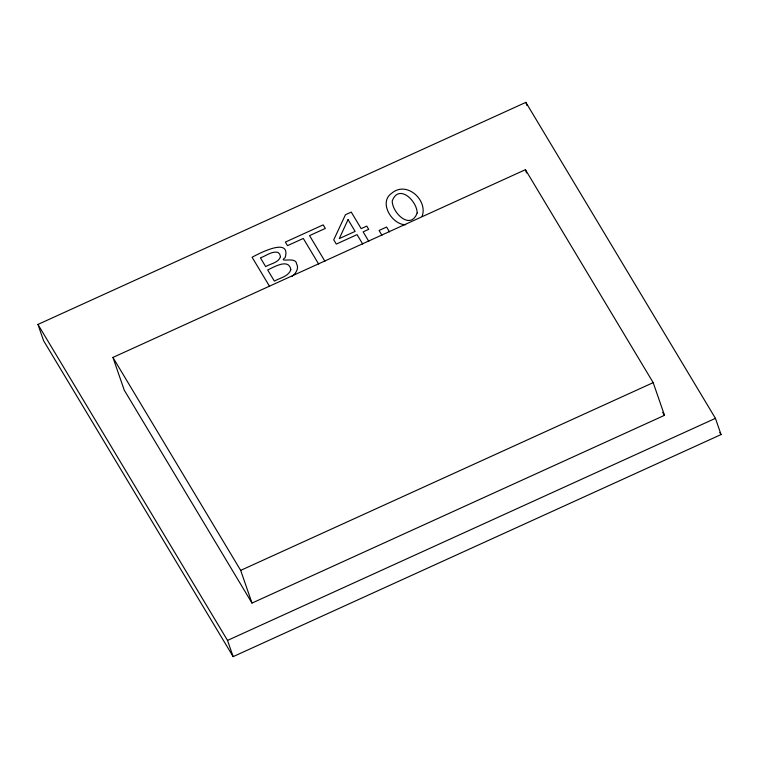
<?xml version="1.0" encoding="UTF-8"?>
<svg xmlns="http://www.w3.org/2000/svg" width="759" height="759" viewBox="0 0 759 759"><rect width="100%" height="100%" fill="white"/><g stroke="black" fill="none" stroke-linecap="round" stroke-linejoin="round"><path stroke-width="1.14" d="M422.099 216.306C428.171 200.272 406.625 180.481 391.853 193.147C378.115 202.217 392.014 224.873 405.704 224.74M291.968 276.428C295.811 273.629 299.359 268.288 296.494 263.61C296.038 256.276 277.377 263.316 285.175 257.586C291.285 236.077 257.832 254.227 252.083 257.235L269.568 286.371M37.95 324.435L525.864 102.37L715.433 418.342L721.05 434.565L233.136 656.63L43.567 340.658L37.95 324.435L227.52 640.416L233.136 656.63M112.92 357.432L525.427 169.684L653.186 382.64L664.505 415.325L251.997 603.073L124.239 390.126L112.92 357.432L240.679 570.389L251.997 603.073M240.679 570.389L653.186 382.64M227.52 640.416L715.433 418.342M719.836 432.526L721.05 434.565M662.683 412.279L664.505 415.325M389.49 231.837L386.606 227.036L379.064 230.461L381.948 235.271M368.77 241.296L363.115 231.875L368.703 229.332L366.758 226.097L361.18 228.639L351.256 212.103L345.449 214.74L333.742 239.835L336.294 244.085L357.062 234.635L362.707 244.056M324.909 261.21L309.549 235.613L325.336 228.431L323.192 224.873L285.384 242.074L287.519 245.641L303.306 238.459L318.657 264.047M525.864 102.37L526.993 105.615M525.427 169.684L526.566 172.957M417.156 212.975C410.628 230.698 392.242 213.013 392.232 200.974C398.76 183.261 417.156 200.936 417.156 212.975M280.479 256.675C278.629 262.842 270.422 263.601 265.688 266.637L260.384 257.813C266.039 256.001 271.75 250.849 277.974 252.424L279.673 254.056L280.479 256.675M290.83 269.711C288.448 276.561 279.986 277.879 274.369 281.105L267.69 269.976C273.695 267.196 288.923 257.87 290.83 269.711M348.049 219.617L339.273 238.601L355.117 231.391L348.049 219.617"/></g></svg>
